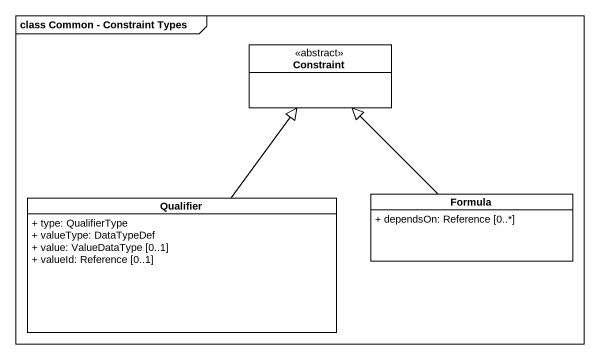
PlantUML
@startuml
mainframe class Common - Constraint Types
hide circle
hide empty members
skinparam classAttributeIconSize 0
class Constraint <<abstract>>
class Qualifier {
  + type: QualifierType
  + valueType: DataTypeDef
  + value: ValueDataType [0..1]
  + valueId: Reference [0..1]
}
class Formula {
  + dependsOn: Reference [0..*]
}
Qualifier -up-|> Constraint
Formula -up-|> Constraint
@enduml
